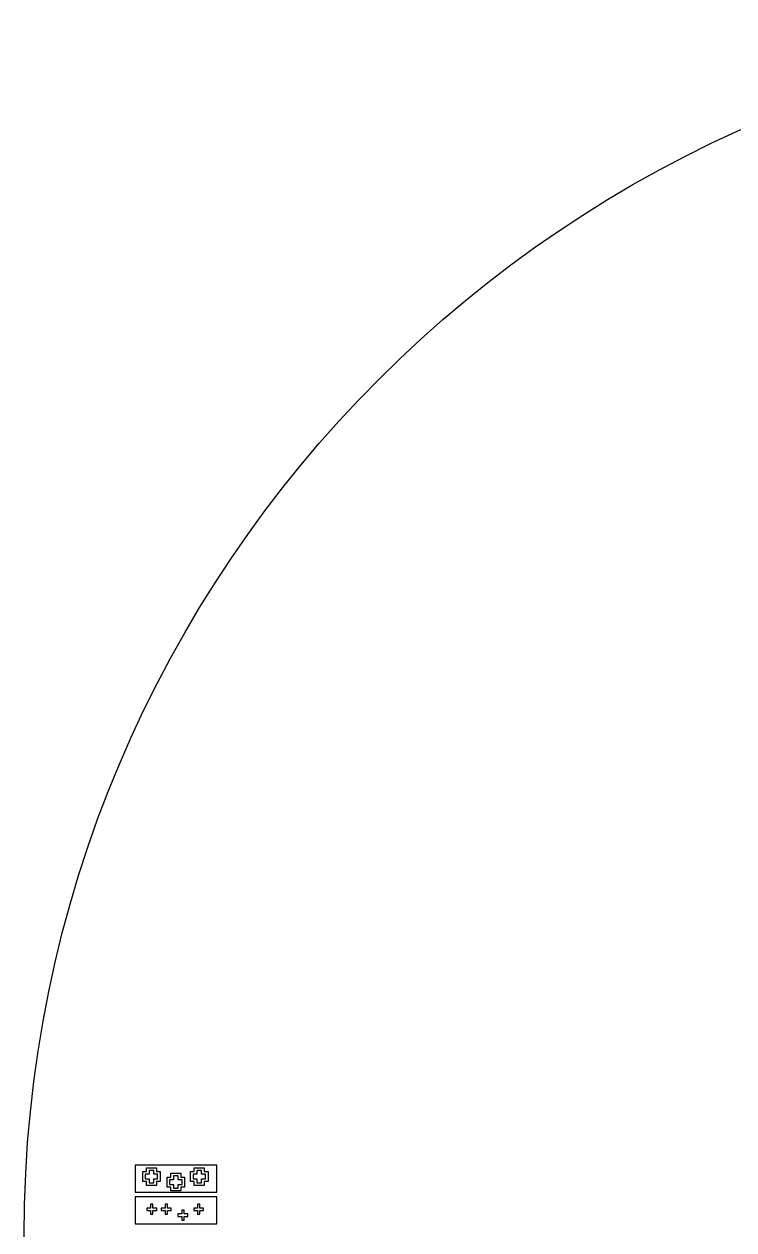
# Model space of a CAD drawing. Header units: millimetres. Extents: x -15719 to 274281, y 25504 to 323346.
# Drawn here: x 13112 to 42983, y 76754 to 127504 of the extents above; entities that cross this region are included whole.
import ezdxf

# ---------------------------------------------------------------- set-up
doc = ezdxf.new("R2010")
doc.units = ezdxf.units.MM
doc.layers.add('CLEAR', color=140, linetype='Continuous')
doc.layers.add('OPAQUE', color=10, linetype='Continuous')

msp = doc.modelspace()

# ---------------------------------------------------------------- linework, layer by layer
at = {"layer": 'CLEAR'}
for points in [[(21222, 79475), (17782, 79475), (17782, 78335), (21222, 78335)], [(18372, 79097), (18212, 79097), (18212, 78897), (18372, 78897), (18372, 78737), (18572, 78737), (18572, 78897), (18732, 78897), (18732, 79097), (18572, 79097), (18572, 79257), (18372, 79257)], [(20385, 79097), (20225, 79097), (20225, 78897), (20385, 78897), (20385, 78737), (20584, 78737), (20584, 78897), (20744, 78897), (20744, 79097), (20584, 79097), (20584, 79257), (20385, 79257)], [(19397, 78865), (19237, 78865), (19237, 78665), (19397, 78665), (19397, 78505), (19597, 78505), (19597, 78665), (19757, 78665), (19757, 78865), (19597, 78865), (19597, 79025), (19397, 79025)], [(21222, 78144), (17782, 78144), (17782, 77004), (21222, 77004)], [(18434, 77674), (18274, 77674), (18274, 77574), (18434, 77574), (18434, 77414), (18534, 77414), (18534, 77574), (18694, 77574), (18694, 77674), (18534, 77674), (18534, 77834), (18434, 77834)], [(19045, 77674), (18885, 77674), (18885, 77574), (19045, 77574), (19045, 77414), (19145, 77414), (19145, 77574), (19305, 77574), (19305, 77674), (19145, 77674), (19145, 77834), (19045, 77834)], [(20408, 77674), (20248, 77674), (20248, 77574), (20408, 77574), (20408, 77414), (20508, 77414), (20508, 77574), (20668, 77574), (20668, 77674), (20508, 77674), (20508, 77834), (20408, 77834)], [(19746, 77423), (19586, 77423), (19586, 77323), (19746, 77323), (19746, 77163), (19846, 77163), (19846, 77323), (20006, 77323), (20006, 77423), (19846, 77423), (19846, 77583), (19746, 77583)]]:
    msp.add_lwpolyline(points, close=True, dxfattribs=at)
at = {"layer": 'OPAQUE'}
for points in [[(18682, 79367), (18682, 79207), (18842, 79207), (18842, 78787), (18682, 78787), (18682, 78627), (18262, 78627), (18262, 78787), (18102, 78787), (18102, 79207), (18262, 79207), (18262, 79367), (18682, 79367)], [(20694, 79367), (20694, 79207), (20854, 79207), (20854, 78787), (20694, 78787), (20694, 78627), (20275, 78627), (20275, 78787), (20115, 78787), (20115, 79207), (20275, 79207), (20275, 79367), (20694, 79367)], [(19707, 79135), (19707, 78975), (19867, 78975), (19867, 78555), (19707, 78555), (19707, 78395), (19287, 78395), (19287, 78555), (19127, 78555), (19127, 78975), (19287, 78975), (19287, 79135), (19707, 79135)]]:
    msp.add_lwpolyline(points, close=True, dxfattribs=at)
msp.add_circle((64112, 76504), 51000, dxfattribs=at)

doc.saveas('drawing.dxf')
